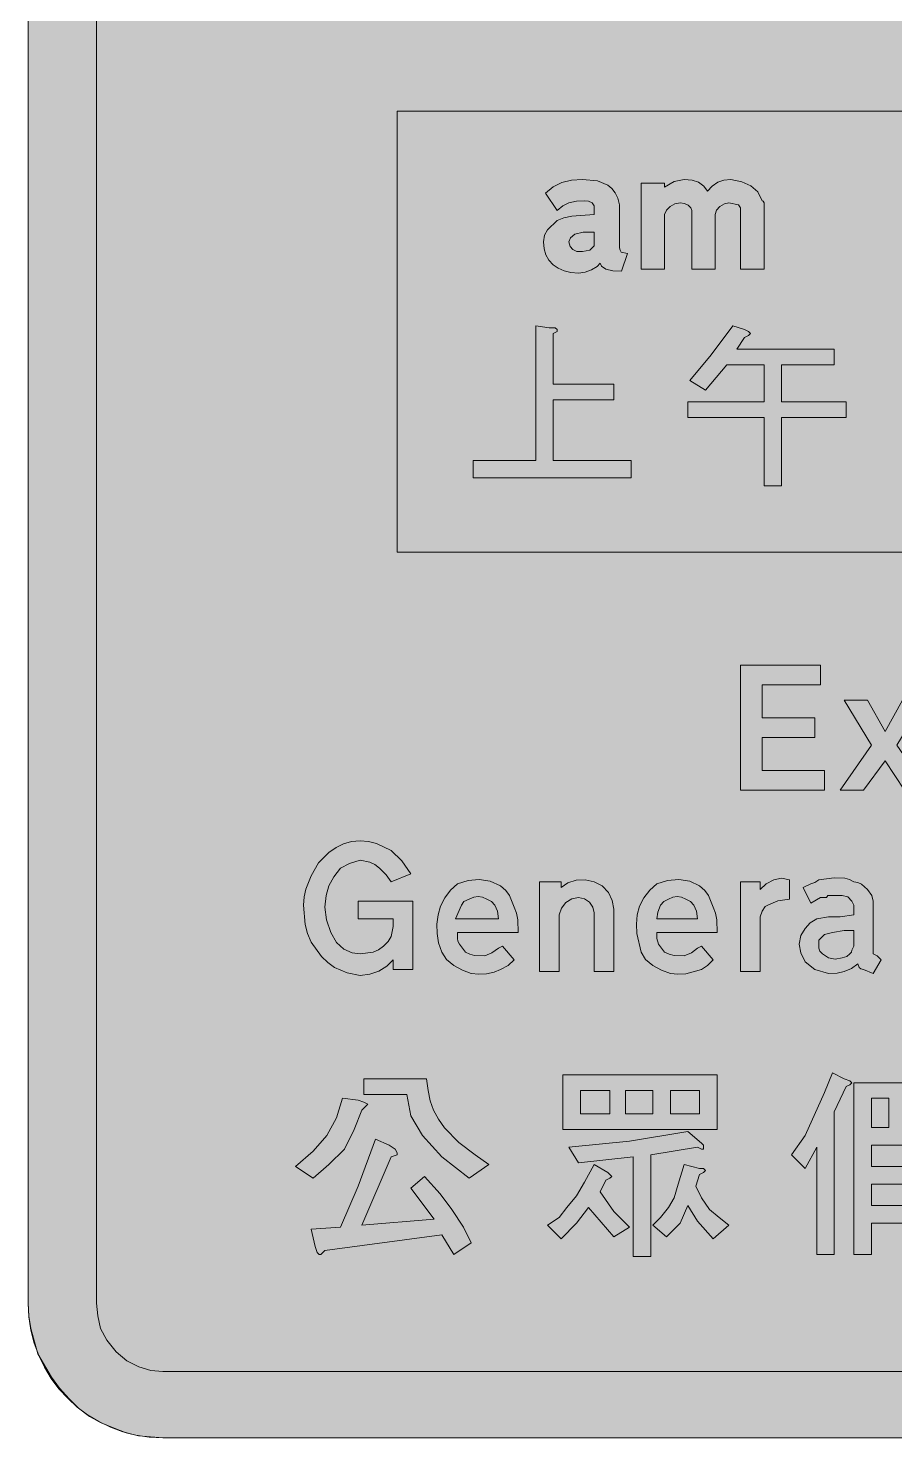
# Model space of a CAD drawing. Header units: metres. Extents: x 130 to 440, y 6 to 266.
# Drawn here: x 129.6 to 209.5, y 5.9 to 136 of the extents above; entities that cross this region are included whole.
import ezdxf

# ---------------------------------------------------------------- set-up
doc = ezdxf.new("R2010")
doc.units = ezdxf.units.M
for name, color, linetype, true_color in [('FILL_BLACK_000000', 7, 'Continuous', 0x000000), ('FILL_BLUE_0000FF', 7, 'Continuous', 0x0000ff), ('FILL_WHITE_FFFFFF', 7, 'Continuous', 0xffffff), ('STROKE_BLUE_0000FF', 7, 'Continuous', 0x0000ff)]:
    doc.layers.add(name, color=color, linetype=linetype, true_color=true_color)

msp = doc.modelspace()

# ---------------------------------------------------------------- hatches: boundary and pattern name
at = {"layer": 'FILL_BLACK_000000', "true_color": 0x000000}
h = msp.add_hatch(color=7, dxfattribs=at)
h.dxf.hatch_style = 1
h.paths.add_polyline_path([(183.53, 113.6), (182.88, 113.76), (182.48, 114.03), (182.34, 114.3), (182.06, 114.01), (181.55, 113.71), (180.95, 113.49), (180.36, 113.4), (179.65, 113.45), (179.02, 113.6), (178.46, 113.84), (178, 114.16), (177.62, 114.58), (177.35, 115.07), (177.18, 115.64), (177.12, 116.28), (177.22, 116.89), (177.48, 117.4), (178.38, 118.26), (178.99, 118.5), (179.75, 118.66), (181.8, 118.8), (181.8, 119.16), (181.78, 119.59), (181.62, 119.88), (181.26, 120.04), (180.9, 120.06), (180.18, 120.04), (179.46, 119.88), (178.92, 119.59), (178.38, 119.16), (177.3, 120.78), (178.01, 121.36), (178.81, 121.75), (179.7, 121.97), (180.72, 122.04), (182.09, 121.9), (183.06, 121.5), (183.43, 121.19), (183.74, 120.8), (183.97, 120.31), (184.14, 119.7), (184.14, 115.74), (184.18, 115.5), (184.3, 115.33), (184.86, 115.2), (184.32, 113.58), (183.53, 113.6)])
h.paths.add_polyline_path([(179.82, 115.56), (180.2, 115.4), (180.72, 115.38), (181.4, 115.51), (181.8, 115.92), (181.8, 117.18), (180.77, 117.16), (180, 117), (179.6, 116.64), (179.46, 116.28), (179.57, 115.85), (179.82, 115.56)], flags=16)
h = msp.add_hatch(color=7, dxfattribs=at)
h.dxf.hatch_style = 1
h.paths.add_polyline_path([(193.8, 119.79), (193.39, 119.54), (193.08, 119.2), (192.96, 118.8), (192.96, 113.76), (190.8, 113.76), (190.8, 119.16), (190.71, 119.42), (190.46, 119.66), (190.12, 119.82), (189.72, 119.88), (189.22, 119.79), (188.8, 119.54), (188.48, 119.2), (188.28, 118.8), (188.28, 113.76), (186.12, 113.76), (186.12, 121.68), (188.28, 121.68), (188.28, 121.32), (189.18, 121.86), (190.08, 122.04), (190.82, 121.97), (191.43, 121.77), (191.9, 121.43), (192.24, 120.96), (192.68, 121.43), (193.19, 121.77), (193.76, 121.97), (194.4, 122.04), (195.41, 121.83), (196.25, 121.46), (196.88, 120.88), (197.28, 120.06), (197.37, 120.04), (197.46, 119.88), (197.46, 113.76), (195.3, 113.76), (195.3, 119.16), (195.28, 119.43), (195.12, 119.7), (194.22, 119.88), (193.8, 119.79)])
h = msp.add_hatch(color=7, dxfattribs=at)
h.dxf.hatch_style = 1
h.paths.add_polyline_path([(178.2, 108.36), (178.38, 108.18), (178.38, 108), (178.02, 107.82), (178.02, 103.14), (183.6, 103.14), (183.6, 101.7), (178.02, 101.7), (178.02, 96.12), (185.22, 96.12), (185.22, 94.5), (170.64, 94.5), (170.64, 96.12), (176.4, 96.12), (176.4, 108.54), (177.66, 108.36), (178.2, 108.36)])
h = msp.add_hatch(color=7, dxfattribs=at)
h.dxf.hatch_style = 1
h.paths.add_polyline_path([(192.6, 105.84), (194.58, 108.54), (195.66, 108.18), (196.02, 108), (196.2, 107.82), (196.02, 107.64), (195.66, 107.46), (194.94, 106.38), (203.94, 106.38), (203.94, 104.94), (199.08, 104.94), (199.08, 101.52), (205.02, 101.52), (205.02, 100.08), (199.08, 100.08), (199.08, 93.78), (197.46, 93.78), (197.46, 100.08), (190.44, 100.08), (190.44, 101.52), (197.46, 101.52), (197.46, 104.94), (194.04, 104.94), (192.06, 102.6), (190.62, 103.5), (192.6, 105.84)])
at = {"layer": 'FILL_BLUE_0000FF', "true_color": 0x0000ff}
h = msp.add_hatch(color=7, dxfattribs=at)
h.dxf.hatch_style = 1
h.paths.add_polyline_path([(427.32, 259.92), (428.4, 259.78), (429.48, 259.38), (430.12, 259.18), (430.7, 258.88), (431.64, 258.12), (432.5, 257.04), (433.08, 255.96), (433.29, 255.39), (433.4, 254.79), (433.44, 253.62), (433.44, 18.36), (433.34, 17.15), (433.01, 15.97), (432.45, 14.87), (431.64, 13.86), (430.7, 13.09), (430.12, 12.8), (429.48, 12.6), (428.4, 12.19), (427.32, 12.06), (142.02, 12.06), (140.91, 12.16), (139.79, 12.49), (138.7, 13.05), (137.7, 13.86), (136.85, 14.94), (136.26, 16.02), (136.01, 17.19), (135.9, 18.36), (135.9, 253.62), (136, 254.83), (136.33, 256), (136.89, 257.11), (137.7, 258.12), (138.7, 258.93), (139.79, 259.49), (140.91, 259.82), (142.02, 259.92), (427.32, 259.92)])
at = {"layer": 'FILL_WHITE_FFFFFF', "true_color": 0xffffff}
h = msp.add_hatch(color=7, dxfattribs=at)
h.dxf.hatch_style = 1
h.paths.add_polyline_path([(427.32, 266.04), (429.57, 265.86), (430.71, 265.58), (431.82, 265.14), (433, 264.67), (434.12, 264.06), (435.16, 263.32), (436.14, 262.44), (437.63, 260.44), (438.84, 258.3), (439.49, 255.96), (439.68, 254.81), (439.74, 253.62), (439.74, 18.36), (439.68, 17.17), (439.49, 16.02), (438.84, 13.68), (437.63, 11.54), (436.14, 9.54), (435.16, 8.66), (434.12, 7.92), (433, 7.31), (431.82, 6.84), (430.71, 6.4), (429.57, 6.12), (427.32, 5.94), (142.02, 5.94), (139.77, 6.12), (138.63, 6.4), (137.52, 6.84), (136.34, 7.31), (135.25, 7.92), (134.25, 8.66), (133.38, 9.54), (132.5, 10.52), (131.74, 11.54), (130.5, 13.68), (129.85, 16.02), (129.66, 17.17), (129.6, 18.36), (129.6, 253.62), (129.66, 254.81), (129.85, 255.96), (130.5, 258.3), (131.74, 260.44), (132.5, 261.46), (133.38, 262.44), (134.25, 263.32), (135.25, 264.06), (136.34, 264.67), (137.52, 265.14), (138.63, 265.58), (139.77, 265.86), (142.02, 266.04), (427.32, 266.04)])
h = msp.add_hatch(color=7, dxfattribs=at)
h.dxf.hatch_style = 1
h.paths.add_polyline_path([(276.84, 128.34), (276.84, 87.66), (163.62, 87.66), (163.62, 128.34), (276.84, 128.34)])
h = msp.add_hatch(color=7, dxfattribs=at)
h.dxf.hatch_style = 1
h.paths.add_polyline_path([(195.3, 77.22), (202.68, 77.22), (202.68, 75.42), (197.28, 75.42), (197.28, 72.36), (202.14, 72.36), (202.14, 70.56), (197.28, 70.56), (197.28, 67.5), (203.04, 67.5), (203.04, 65.7), (195.3, 65.7), (195.3, 77.22)])
h = msp.add_hatch(color=7, dxfattribs=at)
h.dxf.hatch_style = 1
h.paths.add_polyline_path([(208.62, 68.4), (206.64, 65.7), (204.48, 65.7), (207.36, 69.84), (204.84, 73.98), (207, 73.98), (208.62, 71.1), (210.24, 73.98), (212.22, 73.98), (209.7, 69.84), (212.58, 65.7), (210.42, 65.7), (208.62, 68.4)])
h = msp.add_hatch(color=7, dxfattribs=at)
h.dxf.hatch_style = 1
h.paths.add_polyline_path([(163.08, 57.24), (162.61, 57.87), (162, 58.5), (161.57, 58.84), (161.1, 59.06), (160.2, 59.22), (159.23, 58.93), (158.4, 58.5), (157.79, 57.69), (157.32, 56.88), (157.07, 55.96), (156.96, 54.9), (157.1, 53.73), (157.5, 52.56), (158.02, 51.64), (158.72, 51.03), (159.47, 50.69), (160.2, 50.58), (161.42, 50.74), (161.92, 50.96), (162.36, 51.3), (162.8, 51.73), (163.08, 52.2), (163.26, 53.1), (163.26, 53.82), (160.02, 53.82), (160.02, 55.44), (165.06, 55.44), (165.06, 49.14), (163.26, 49.14), (163.26, 50.04), (162.66, 49.44), (161.93, 48.98), (161.11, 48.7), (160.2, 48.6), (159.03, 48.83), (157.86, 49.32), (157.22, 49.79), (156.65, 50.36), (155.7, 51.66), (155.36, 52.47), (155.14, 53.3), (154.98, 55.08), (155.04, 55.86), (155.21, 56.57), (155.7, 57.78), (156.38, 59), (157.32, 59.94), (158, 60.41), (158.69, 60.75), (159.42, 60.95), (160.2, 61.02), (160.98, 60.96), (161.71, 60.77), (163.08, 60.12), (164.05, 59.18), (164.88, 57.96), (163.08, 57.24)])
h = msp.add_hatch(color=7, dxfattribs=at)
h.dxf.hatch_style = 1
h.paths.add_polyline_path([(168.84, 49.5), (168.17, 50.06), (167.76, 50.76), (167.45, 51.6), (167.31, 52.47), (167.3, 53.34), (167.4, 54.18), (167.63, 54.98), (168.03, 55.75), (168.56, 56.46), (169.2, 57.06), (170.17, 57.36), (171.18, 57.44), (172.19, 57.29), (173.16, 56.88), (173.64, 56.44), (173.99, 55.96), (174.42, 54.9), (174.63, 54.33), (174.74, 53.73), (174.78, 52.56), (169.2, 52.56), (169.2, 52.38), (169.2, 52.02), (169.22, 51.75), (169.38, 51.48), (169.92, 50.76), (170.33, 50.55), (170.75, 50.44), (171.72, 50.4), (172.35, 50.69), (172.98, 51.12), (173.34, 51.3), (174.42, 50.04), (173.86, 49.52), (173.16, 49.14), (172.56, 48.91), (171.88, 48.76), (171.16, 48.71), (170.46, 48.78), (169.65, 49.07), (168.84, 49.5)])
h.paths.add_polyline_path([(172.87, 54.52), (172.62, 55.08), (172.33, 55.42), (171.9, 55.62), (171.5, 55.82), (171.09, 55.89), (170.69, 55.82), (170.28, 55.62), (169.79, 55.42), (169.56, 55.08), (169.02, 53.82), (172.98, 53.82), (172.87, 54.52)], flags=16)
h = msp.add_hatch(color=7, dxfattribs=at)
h.dxf.hatch_style = 1
h.paths.add_polyline_path([(179.72, 55.67), (179.19, 55.33), (178.79, 54.81), (178.56, 54.18), (178.56, 48.96), (176.76, 48.96), (176.76, 57.24), (178.74, 57.24), (178.74, 56.7), (179.37, 57.14), (180.14, 57.38), (180.97, 57.41), (181.8, 57.24), (182.54, 56.85), (183.11, 56.25), (183.47, 55.52), (183.6, 54.72), (183.6, 48.96), (181.8, 48.96), (181.8, 54.36), (181.68, 54.89), (181.35, 55.35), (180.89, 55.68), (180.36, 55.8), (179.72, 55.67)])
h = msp.add_hatch(color=7, dxfattribs=at)
h.dxf.hatch_style = 1
h.paths.add_polyline_path([(187.2, 49.5), (186.53, 50.06), (186.12, 50.76), (185.74, 52.47), (185.69, 53.34), (185.76, 54.18), (185.99, 54.98), (186.39, 55.75), (186.92, 56.46), (187.56, 57.06), (188.56, 57.36), (189.61, 57.44), (190.62, 57.29), (191.52, 56.88), (192, 56.44), (192.35, 55.96), (192.78, 54.9), (192.99, 54.33), (193.1, 53.73), (193.14, 52.56), (187.56, 52.56), (187.56, 52.38), (187.56, 52.02), (187.74, 51.48), (188.28, 50.76), (188.71, 50.55), (189.18, 50.44), (190.08, 50.4), (190.78, 50.69), (191.34, 51.12), (191.7, 51.3), (192.78, 50.04), (192.24, 49.52), (191.7, 49.14), (190.26, 48.76), (189.52, 48.71), (188.82, 48.78), (188.01, 49.07), (187.2, 49.5)])
h.paths.add_polyline_path([(191.23, 54.52), (190.98, 55.08), (190.69, 55.42), (190.26, 55.62), (189.86, 55.82), (189.45, 55.89), (189.05, 55.82), (188.64, 55.62), (188.21, 55.42), (187.92, 55.08), (187.67, 54.45), (187.56, 53.82), (191.34, 53.82), (191.23, 54.52)], flags=16)
h = msp.add_hatch(color=7, dxfattribs=at)
h.dxf.hatch_style = 1
h.paths.add_polyline_path([(197.66, 57.04), (198.36, 57.42), (199.08, 57.56), (199.8, 57.42), (199.8, 55.62), (198.74, 55.49), (197.82, 55.08), (197.55, 54.95), (197.28, 54.54), (197.1, 54), (197.1, 48.96), (195.3, 48.96), (195.3, 57.24), (197.1, 57.24), (197.1, 56.52), (197.66, 57.04)])
h = msp.add_hatch(color=7, dxfattribs=at)
h.dxf.hatch_style = 1
h.paths.add_polyline_path([(206.64, 49.14), (206.4, 49.2), (206.24, 49.34), (206.1, 49.68), (205.54, 49.25), (204.84, 48.96), (204.19, 48.8), (203.4, 48.78), (202.14, 49.14), (201.24, 49.86), (200.84, 50.67), (200.7, 51.48), (200.84, 52.27), (201.24, 52.92), (201.71, 53.44), (202.32, 53.82), (203.4, 54), (204.48, 54), (205.74, 54.18), (205.74, 54.54), (205.74, 55.08), (205.56, 55.44), (205.18, 55.85), (204.66, 55.98), (203.58, 55.98), (203.33, 55.96), (203.22, 55.8), (202.68, 55.8), (201.78, 55.26), (201.06, 56.7), (201.78, 57.06), (202.14, 57.17), (202.5, 57.42), (203.94, 57.6), (204.91, 57.56), (205.33, 57.45), (205.74, 57.24), (206.11, 57.18), (206.44, 57.02), (207, 56.52), (207.41, 55.98), (207.54, 55.44), (207.54, 54.54), (207.54, 53.64), (207.54, 50.94), (207.54, 50.58), (207.9, 50.4), (208.26, 50.04), (207.54, 48.78), (206.64, 49.14)])
h.paths.add_polyline_path([(204.66, 50.22), (205.09, 50.33), (205.38, 50.58), (205.54, 50.76), (205.56, 50.94), (205.74, 51.3), (205.74, 52.74), (204.84, 52.74), (203.76, 52.56), (203.04, 52.38), (202.5, 51.84), (202.5, 51.12), (202.61, 50.85), (202.86, 50.58), (203.4, 50.22), (204.03, 50.09), (204.66, 50.22)], flags=16)
h = msp.add_hatch(color=7, dxfattribs=at)
h.dxf.hatch_style = 1
h.paths.add_polyline_path([(166.32, 39.06), (166.5, 37.98), (166.68, 37.04), (166.99, 36.16), (167.44, 35.33), (167.98, 34.55), (169.31, 33.18), (170.82, 32.04), (172.08, 31.14), (170.28, 29.88), (167.76, 31.86), (165.96, 33.84), (164.88, 35.64), (164.52, 37.62), (160.56, 37.62), (160.56, 39.06), (166.32, 39.06)])
h = msp.add_hatch(color=7, dxfattribs=at)
h.dxf.hatch_style = 1
h.paths.add_polyline_path([(178.92, 39.42), (193.14, 39.42), (193.14, 34.38), (178.92, 34.38), (178.92, 39.42)])
h.paths.add_polyline_path([(180.54, 35.82), (183.24, 35.82), (183.24, 37.98), (180.54, 37.98), (180.54, 35.82)], flags=16)
h.paths.add_polyline_path([(184.68, 37.98), (184.68, 35.82), (187.2, 35.82), (187.2, 37.98), (184.68, 37.98)], flags=16)
h.paths.add_polyline_path([(191.52, 37.98), (188.82, 37.98), (188.82, 35.82), (191.52, 35.82), (191.52, 37.98)], flags=16)
h = msp.add_hatch(color=7, dxfattribs=at)
h.dxf.hatch_style = 1
h.paths.add_polyline_path([(205.38, 38.88), (205.56, 38.7), (205.38, 38.52), (205.02, 38.34), (203.94, 36), (203.94, 22.86), (202.32, 22.86), (202.32, 32.76), (201.24, 30.78), (199.98, 32.04), (201.24, 33.84), (203.04, 37.8), (203.76, 39.6), (204.84, 39.06), (205.38, 38.88)])
h = msp.add_hatch(color=7, dxfattribs=at)
h.dxf.hatch_style = 1
h.paths.add_polyline_path([(210.78, 32.94), (207.36, 32.94), (207.36, 30.96), (210.24, 30.96), (210.24, 29.34), (207.36, 29.34), (207.36, 27.36), (210.42, 27.36), (210.42, 25.74), (207.36, 25.74), (207.36, 22.86), (205.74, 22.86), (205.74, 38.7), (210.78, 38.7), (210.78, 32.94)])
h.paths.add_polyline_path([(208.98, 37.26), (207.36, 37.26), (207.36, 34.56), (208.98, 34.56), (208.98, 37.26)], flags=16)
h = msp.add_hatch(color=7, dxfattribs=at)
h.dxf.hatch_style = 1
h.paths.add_polyline_path([(160.56, 36.9), (160.92, 36.72), (160.74, 36.54), (160.38, 36.18), (159.66, 34.38), (158.76, 32.58), (157.32, 31.14), (155.88, 29.88), (154.26, 30.96), (155.88, 32.4), (157.14, 33.84), (158.04, 35.46), (158.58, 37.26), (160.02, 37.08), (160.56, 36.9)])
h = msp.add_hatch(color=7, dxfattribs=at)
h.dxf.hatch_style = 1
h.paths.add_polyline_path([(185.04, 33.3), (190.44, 34.2), (191.7, 33.12), (191.88, 32.94), (191.88, 32.58), (191.7, 32.58), (191.34, 32.76), (187.02, 32.04), (187.02, 22.68), (185.4, 22.68), (185.4, 31.86), (180.36, 31.32), (179.46, 32.76), (185.04, 33.3)])
h = msp.add_hatch(color=7, dxfattribs=at)
h.dxf.hatch_style = 1
h.paths.add_polyline_path([(163.44, 32.58), (163.62, 32.22), (163.62, 32.04), (163.08, 31.86), (160.38, 25.56), (167.04, 26.1), (164.88, 28.98), (166.14, 30.06), (167.58, 28.44), (168.66, 27), (169.74, 25.38), (170.46, 23.94), (168.84, 22.86), (167.76, 24.66), (156.96, 23.22), (156.6, 22.86), (156.42, 22.86), (156.24, 23.04), (156.06, 23.58), (155.7, 25.2), (158.4, 25.38), (160.02, 29.16), (161.64, 33.48), (162.9, 32.94), (163.44, 32.58)])
h = msp.add_hatch(color=7, dxfattribs=at)
h.dxf.hatch_style = 1
h.paths.add_polyline_path([(183.06, 30.42), (183.24, 30.24), (183.42, 30.06), (183.24, 29.88), (182.88, 29.7), (182.34, 28.62), (183.6, 26.82), (185.04, 25.38), (183.6, 24.48), (181.26, 27.18), (180.18, 25.74), (178.74, 24.3), (177.48, 25.56), (178.56, 26.28), (179.28, 27.18), (180.18, 28.26), (180.9, 29.52), (181.8, 31.14), (183.06, 30.42)])
h = msp.add_hatch(color=7, dxfattribs=at)
h.dxf.hatch_style = 1
h.paths.add_polyline_path([(191.52, 30.78), (191.88, 30.78), (192.06, 30.6), (191.88, 30.42), (191.52, 30.24), (191.16, 29.16), (191.7, 28.08), (192.42, 27), (193.32, 26.28), (194.22, 25.56), (192.78, 24.3), (191.34, 25.92), (190.44, 27.36), (189.72, 25.74), (188.46, 24.48), (187.2, 25.56), (187.92, 26.28), (188.64, 27.18), (189.18, 28.08), (189.54, 29.34), (190.08, 31.14), (191.52, 30.78)])

# ---------------------------------------------------------------- linework, layer by layer
at = {"layer": 'FILL_BLACK_000000', "lineweight": 0, "true_color": 0x000000}
for points in [[(183.53, 113.6), (182.88, 113.76), (182.48, 114.03), (182.34, 114.3), (182.06, 114.01), (181.55, 113.71), (180.95, 113.49), (180.36, 113.4), (179.65, 113.45), (179.02, 113.6), (178.46, 113.84), (178, 114.16), (177.62, 114.58), (177.35, 115.07), (177.18, 115.64), (177.12, 116.28), (177.22, 116.89), (177.48, 117.4), (178.38, 118.26), (178.99, 118.5), (179.75, 118.66), (181.8, 118.8), (181.8, 119.16), (181.78, 119.59), (181.62, 119.88), (181.26, 120.04), (180.9, 120.06), (180.18, 120.04), (179.46, 119.88), (178.92, 119.59), (178.38, 119.16), (177.3, 120.78), (178.01, 121.36), (178.81, 121.75), (179.7, 121.97), (180.72, 122.04), (182.09, 121.9), (183.06, 121.5), (183.43, 121.19), (183.74, 120.8), (183.97, 120.31), (184.14, 119.7), (184.14, 115.74), (184.18, 115.5), (184.3, 115.33), (184.86, 115.2), (184.32, 113.58)], [(193.8, 119.79), (193.39, 119.54), (193.08, 119.2), (192.96, 118.8), (192.96, 113.76), (190.8, 113.76), (190.8, 119.16), (190.71, 119.42), (190.46, 119.66), (190.12, 119.82), (189.72, 119.88), (189.22, 119.79), (188.8, 119.54), (188.48, 119.2), (188.28, 118.8), (188.28, 113.76), (186.12, 113.76), (186.12, 121.68), (188.28, 121.68), (188.28, 121.32), (189.18, 121.86), (190.08, 122.04), (190.82, 121.97), (191.43, 121.77), (191.9, 121.43), (192.24, 120.96), (192.68, 121.43), (193.19, 121.77), (193.76, 121.97), (194.4, 122.04), (195.41, 121.83), (196.25, 121.46), (196.88, 120.88), (197.28, 120.06), (197.37, 120.04), (197.46, 119.88), (197.46, 113.76), (195.3, 113.76), (195.3, 119.16), (195.28, 119.43), (195.12, 119.7), (194.22, 119.88)], [(179.82, 115.56), (180.2, 115.4), (180.72, 115.38), (181.4, 115.51), (181.8, 115.92), (181.8, 117.18), (180.77, 117.16), (180, 117), (179.6, 116.64), (179.46, 116.28), (179.57, 115.85)], [(178.2, 108.36), (178.38, 108.18), (178.38, 108), (178.02, 107.82), (178.02, 103.14), (183.6, 103.14), (183.6, 101.7), (178.02, 101.7), (178.02, 96.12), (185.22, 96.12), (185.22, 94.5), (170.64, 94.5), (170.64, 96.12), (176.4, 96.12), (176.4, 108.54), (177.66, 108.36)], [(192.6, 105.84), (194.58, 108.54), (195.66, 108.18), (196.02, 108), (196.2, 107.82), (196.02, 107.64), (195.66, 107.46), (194.94, 106.38), (203.94, 106.38), (203.94, 104.94), (199.08, 104.94), (199.08, 101.52), (205.02, 101.52), (205.02, 100.08), (199.08, 100.08), (199.08, 93.78), (197.46, 93.78), (197.46, 100.08), (190.44, 100.08), (190.44, 101.52), (197.46, 101.52), (197.46, 104.94), (194.04, 104.94), (192.06, 102.6), (190.62, 103.5)]]:
    msp.add_lwpolyline(points, close=True, dxfattribs=at)
at = {"layer": 'FILL_BLUE_0000FF', "lineweight": 0, "true_color": 0x0000ff}
msp.add_lwpolyline([(427.32, 12.06), (142.02, 12.06), (140.91, 12.16), (139.79, 12.49), (138.7, 13.05), (137.7, 13.86), (136.85, 14.94), (136.26, 16.02), (136.01, 17.19), (135.9, 18.36), (135.9, 253.62), (136, 254.83), (136.33, 256), (136.89, 257.11), (137.7, 258.12), (138.7, 258.93), (139.79, 259.49), (140.91, 259.82), (142.02, 259.92), (427.32, 259.92)], dxfattribs=at)
at = {"layer": 'FILL_WHITE_FFFFFF', "lineweight": 0, "true_color": 0xffffff}
msp.add_lwpolyline([(427.32, 5.94), (142.02, 5.94), (139.77, 6.12), (138.63, 6.4), (137.52, 6.84), (136.34, 7.31), (135.25, 7.92), (134.25, 8.66), (133.38, 9.54), (132.5, 10.52), (131.74, 11.54), (130.5, 13.68), (129.85, 16.02), (129.66, 17.17), (129.6, 18.36), (129.6, 253.62)], dxfattribs=at)
at = {"layer": 'FILL_WHITE_FFFFFF', "lineweight": 0, "true_color": 0x0000ff}
msp.add_lwpolyline([(276.84, 128.34), (276.84, 87.66), (163.62, 87.66), (163.62, 128.34)], close=True, dxfattribs=at)
at = {"layer": 'FILL_WHITE_FFFFFF', "lineweight": 0, "true_color": 0xffffff}
for points in [[(195.3, 77.22), (202.68, 77.22), (202.68, 75.42), (197.28, 75.42), (197.28, 72.36), (202.14, 72.36), (202.14, 70.56), (197.28, 70.56), (197.28, 67.5), (203.04, 67.5), (203.04, 65.7), (195.3, 65.7)], [(208.62, 68.4), (206.64, 65.7), (204.48, 65.7), (207.36, 69.84), (204.84, 73.98), (207, 73.98), (208.62, 71.1), (210.24, 73.98), (212.22, 73.98), (209.7, 69.84), (212.58, 65.7), (210.42, 65.7)], [(163.08, 57.24), (162.61, 57.87), (162, 58.5), (161.57, 58.84), (161.1, 59.06), (160.2, 59.22), (159.23, 58.93), (158.4, 58.5), (157.79, 57.69), (157.32, 56.88), (157.07, 55.96), (156.96, 54.9), (157.1, 53.73), (157.5, 52.56), (158.02, 51.64), (158.72, 51.03), (159.47, 50.69), (160.2, 50.58), (161.42, 50.74), (161.92, 50.96), (162.36, 51.3), (162.8, 51.73), (163.08, 52.2), (163.26, 53.1), (163.26, 53.82), (160.02, 53.82), (160.02, 55.44), (165.06, 55.44), (165.06, 49.14), (163.26, 49.14), (163.26, 50.04), (162.66, 49.44), (161.93, 48.98), (161.11, 48.7), (160.2, 48.6), (159.03, 48.83), (157.86, 49.32), (157.22, 49.79), (156.65, 50.36), (155.7, 51.66), (155.36, 52.47), (155.14, 53.3), (154.98, 55.08), (155.04, 55.86), (155.21, 56.57), (155.7, 57.78), (156.38, 59), (157.32, 59.94), (158, 60.41), (158.69, 60.75), (159.42, 60.95), (160.2, 61.02), (160.98, 60.96), (161.71, 60.77), (163.08, 60.12), (164.05, 59.18), (164.88, 57.96)], [(168.84, 49.5), (168.17, 50.06), (167.76, 50.76), (167.45, 51.6), (167.31, 52.47), (167.3, 53.34), (167.4, 54.18), (167.63, 54.98), (168.03, 55.75), (168.56, 56.46), (169.2, 57.06), (170.17, 57.36), (171.18, 57.44), (172.19, 57.29), (173.16, 56.88), (173.64, 56.44), (173.99, 55.96), (174.42, 54.9), (174.63, 54.33), (174.74, 53.73), (174.78, 52.56), (169.2, 52.56), (169.2, 52.38), (169.2, 52.02), (169.22, 51.75), (169.38, 51.48), (169.92, 50.76), (170.33, 50.55), (170.75, 50.44), (171.72, 50.4), (172.35, 50.69), (172.98, 51.12), (173.34, 51.3), (174.42, 50.04), (173.86, 49.52), (173.16, 49.14), (172.56, 48.91), (171.88, 48.76), (171.16, 48.71), (170.46, 48.78), (169.65, 49.07)], [(179.72, 55.67), (179.19, 55.33), (178.79, 54.81), (178.56, 54.18), (178.56, 48.96), (176.76, 48.96), (176.76, 57.24), (178.74, 57.24), (178.74, 56.7), (179.37, 57.14), (180.14, 57.38), (180.97, 57.41), (181.8, 57.24), (182.54, 56.85), (183.11, 56.25), (183.47, 55.52), (183.6, 54.72), (183.6, 48.96), (181.8, 48.96), (181.8, 54.36), (181.68, 54.89), (181.35, 55.35), (180.89, 55.68), (180.36, 55.8)], [(187.2, 49.5), (186.53, 50.06), (186.12, 50.76), (185.74, 52.47), (185.69, 53.34), (185.76, 54.18), (185.99, 54.98), (186.39, 55.75), (186.92, 56.46), (187.56, 57.06), (188.56, 57.36), (189.61, 57.44), (190.62, 57.29), (191.52, 56.88), (192, 56.44), (192.35, 55.96), (192.78, 54.9), (192.99, 54.33), (193.1, 53.73), (193.14, 52.56), (187.56, 52.56), (187.56, 52.38), (187.56, 52.02), (187.74, 51.48), (188.28, 50.76), (188.71, 50.55), (189.18, 50.44), (190.08, 50.4), (190.78, 50.69), (191.34, 51.12), (191.7, 51.3), (192.78, 50.04), (192.24, 49.52), (191.7, 49.14), (190.26, 48.76), (189.52, 48.71), (188.82, 48.78), (188.01, 49.07)], [(197.66, 57.04), (198.36, 57.42), (199.08, 57.56), (199.8, 57.42), (199.8, 55.62), (198.74, 55.49), (197.82, 55.08), (197.55, 54.95), (197.28, 54.54), (197.1, 54), (197.1, 48.96), (195.3, 48.96), (195.3, 57.24), (197.1, 57.24), (197.1, 56.52)], [(206.64, 49.14), (206.4, 49.2), (206.24, 49.34), (206.1, 49.68), (205.54, 49.25), (204.84, 48.96), (204.19, 48.8), (203.4, 48.78), (202.14, 49.14), (201.24, 49.86), (200.84, 50.67), (200.7, 51.48), (200.84, 52.27), (201.24, 52.92), (201.71, 53.44), (202.32, 53.82), (203.4, 54), (204.48, 54), (205.74, 54.18), (205.74, 54.54), (205.74, 55.08), (205.56, 55.44), (205.18, 55.85), (204.66, 55.98), (203.58, 55.98), (203.33, 55.96), (203.22, 55.8), (202.68, 55.8), (201.78, 55.26), (201.06, 56.7), (201.78, 57.06), (202.14, 57.17), (202.5, 57.42), (203.94, 57.6), (204.91, 57.56), (205.33, 57.45), (205.74, 57.24), (206.11, 57.18), (206.44, 57.02), (207, 56.52), (207.41, 55.98), (207.54, 55.44), (207.54, 54.54), (207.54, 53.64), (207.54, 50.94), (207.54, 50.58), (207.9, 50.4), (208.26, 50.04), (207.54, 48.78)], [(172.87, 54.52), (172.62, 55.08), (172.33, 55.42), (171.9, 55.62), (171.5, 55.82), (171.09, 55.89), (170.69, 55.82), (170.28, 55.62), (169.79, 55.42), (169.56, 55.08), (169.02, 53.82), (172.98, 53.82)], [(191.23, 54.52), (190.98, 55.08), (190.69, 55.42), (190.26, 55.62), (189.86, 55.82), (189.45, 55.89), (189.05, 55.82), (188.64, 55.62), (188.21, 55.42), (187.92, 55.08), (187.67, 54.45), (187.56, 53.82), (191.34, 53.82)], [(204.66, 50.22), (205.09, 50.33), (205.38, 50.58), (205.54, 50.76), (205.56, 50.94), (205.74, 51.3), (205.74, 52.74), (204.84, 52.74), (203.76, 52.56), (203.04, 52.38), (202.5, 51.84), (202.5, 51.12), (202.61, 50.85), (202.86, 50.58), (203.4, 50.22), (204.03, 50.09)], [(166.32, 39.06), (166.5, 37.98), (166.68, 37.04), (166.99, 36.16), (167.44, 35.33), (167.98, 34.55), (169.31, 33.18), (170.82, 32.04), (172.08, 31.14), (170.28, 29.88), (167.76, 31.86), (165.96, 33.84), (164.88, 35.64), (164.52, 37.62), (160.56, 37.62), (160.56, 39.06)], [(178.92, 39.42), (193.14, 39.42), (193.14, 34.38), (178.92, 34.38)], [(205.38, 38.88), (205.56, 38.7), (205.38, 38.52), (205.02, 38.34), (203.94, 36), (203.94, 22.86), (202.32, 22.86), (202.32, 32.76), (201.24, 30.78), (199.98, 32.04), (201.24, 33.84), (203.04, 37.8), (203.76, 39.6), (204.84, 39.06)], [(180.54, 35.82), (183.24, 35.82), (183.24, 37.98), (180.54, 37.98)], [(184.68, 37.98), (184.68, 35.82), (187.2, 35.82), (187.2, 37.98)], [(191.52, 37.98), (188.82, 37.98), (188.82, 35.82), (191.52, 35.82)], [(210.78, 32.94), (207.36, 32.94), (207.36, 30.96), (210.24, 30.96), (210.24, 29.34), (207.36, 29.34), (207.36, 27.36), (210.42, 27.36), (210.42, 25.74), (207.36, 25.74), (207.36, 22.86), (205.74, 22.86), (205.74, 38.7), (210.78, 38.7)], [(160.56, 36.9), (160.92, 36.72), (160.74, 36.54), (160.38, 36.18), (159.66, 34.38), (158.76, 32.58), (157.32, 31.14), (155.88, 29.88), (154.26, 30.96), (155.88, 32.4), (157.14, 33.84), (158.04, 35.46), (158.58, 37.26), (160.02, 37.08)], [(208.98, 37.26), (207.36, 37.26), (207.36, 34.56), (208.98, 34.56)], [(185.04, 33.3), (190.44, 34.2), (191.7, 33.12), (191.88, 32.94), (191.88, 32.58), (191.7, 32.58), (191.34, 32.76), (187.02, 32.04), (187.02, 22.68), (185.4, 22.68), (185.4, 31.86), (180.36, 31.32), (179.46, 32.76)], [(163.44, 32.58), (163.62, 32.22), (163.62, 32.04), (163.08, 31.86), (160.38, 25.56), (167.04, 26.1), (164.88, 28.98), (166.14, 30.06), (167.58, 28.44), (168.66, 27), (169.74, 25.38), (170.46, 23.94), (168.84, 22.86), (167.76, 24.66), (156.96, 23.22), (156.6, 22.86), (156.42, 22.86), (156.24, 23.04), (156.06, 23.58), (155.7, 25.2), (158.4, 25.38), (160.02, 29.16), (161.64, 33.48), (162.9, 32.94)], [(183.06, 30.42), (183.24, 30.24), (183.42, 30.06), (183.24, 29.88), (182.88, 29.7), (182.34, 28.62), (183.6, 26.82), (185.04, 25.38), (183.6, 24.48), (181.26, 27.18), (180.18, 25.74), (178.74, 24.3), (177.48, 25.56), (178.56, 26.28), (179.28, 27.18), (180.18, 28.26), (180.9, 29.52), (181.8, 31.14)], [(191.52, 30.78), (191.88, 30.78), (192.06, 30.6), (191.88, 30.42), (191.52, 30.24), (191.16, 29.16), (191.7, 28.08), (192.42, 27), (193.32, 26.28), (194.22, 25.56), (192.78, 24.3), (191.34, 25.92), (190.44, 27.36), (189.72, 25.74), (188.46, 24.48), (187.2, 25.56), (187.92, 26.28), (188.64, 27.18), (189.18, 28.08), (189.54, 29.34), (190.08, 31.14)]]:
    msp.add_lwpolyline(points, close=True, dxfattribs=at)
at = {"layer": 'STROKE_BLUE_0000FF', "lineweight": 0, "true_color": 0x0000ff}
for points in [[(129.6, 18.36), (129.6, 253.62)], [(142.02, 5.94), (140.75, 6), (139.52, 6.19), (138.33, 6.5), (137.19, 6.92), (136.11, 7.44), (135.08, 8.07), (134.13, 8.78), (133.25, 9.59), (132.44, 10.47), (131.73, 11.42), (131.1, 12.45), (130.58, 13.53), (130.16, 14.67), (129.85, 15.86), (129.66, 17.09), (129.6, 18.36)], [(427.32, 5.94), (142.02, 5.94)]]:
    msp.add_lwpolyline(points, dxfattribs=at)

doc.saveas('drawing.dxf')
